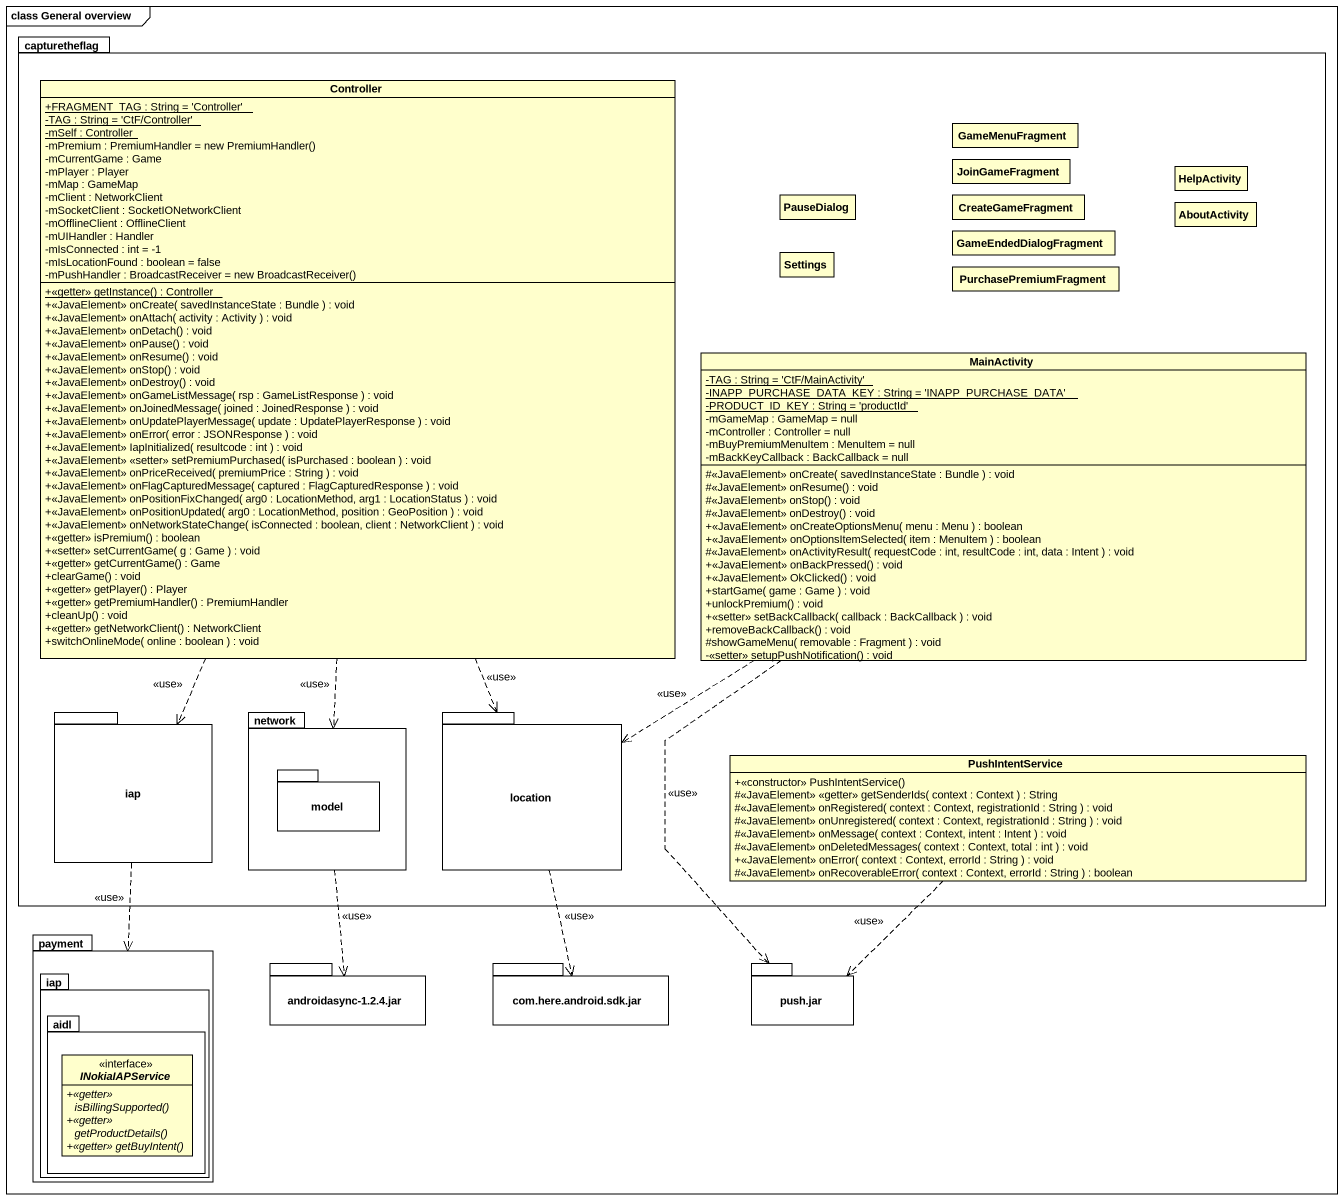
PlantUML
@startuml
mainframe class General overview
hide circle
hide empty members
skinparam classAttributeIconSize 0
package capturetheflag {
  class Controller {
    {static} +FRAGMENT_TAG : String = 'Controller'
    {static} -TAG : String = 'CtF/Controller'
    {static} -mSelf : Controller
    {field} -mPremium : PremiumHandler = new PremiumHandler()
    -mCurrentGame : Game
    -mPlayer : Player
    -mMap : GameMap
    -mClient : NetworkClient
    -mSocketClient : SocketIONetworkClient
    -mOfflineClient : OfflineClient
    -mUIHandler : Handler
    -mIsConnected : int = -1
    -mIsLocationFound : boolean = false
    {field} -mPushHandler : BroadcastReceiver = new BroadcastReceiver()
    {static} +<<getter>> getInstance() : Controller
    +<<JavaElement>> onCreate( savedInstanceState : Bundle ) : void
    +<<JavaElement>> onAttach( activity : Activity ) : void
    +<<JavaElement>> onDetach() : void
    +<<JavaElement>> onPause() : void
    +<<JavaElement>> onResume() : void
    +<<JavaElement>> onStop() : void
    +<<JavaElement>> onDestroy() : void
    +<<JavaElement>> onGameListMessage( rsp : GameListResponse ) : void
    +<<JavaElement>> onJoinedMessage( joined : JoinedResponse ) : void
    +<<JavaElement>> onUpdatePlayerMessage( update : UpdatePlayerResponse ) : void
    +<<JavaElement>> onError( error : JSONResponse ) : void
    +<<JavaElement>> IapInitialized( resultcode : int ) : void
    +<<JavaElement>> <<setter>> setPremiumPurchased( isPurchased : boolean ) : void
    +<<JavaElement>> onPriceReceived( premiumPrice : String ) : void
    +<<JavaElement>> onFlagCapturedMessage( captured : FlagCapturedResponse ) : void
    +<<JavaElement>> onPositionFixChanged( arg0 : LocationMethod, arg1 : LocationStatus ) : void
    +<<JavaElement>> onPositionUpdated( arg0 : LocationMethod, position : GeoPosition ) : void
    +<<JavaElement>> onNetworkStateChange( isConnected : boolean, client : NetworkClient ) : void
    +<<getter>> isPremium() : boolean
    +<<setter>> setCurrentGame( g : Game ) : void
    +<<getter>> getCurrentGame() : Game
    +clearGame() : void
    +<<getter>> getPlayer() : Player
    +<<getter>> getPremiumHandler() : PremiumHandler
    +cleanUp() : void
    +<<getter>> getNetworkClient() : NetworkClient
    +switchOnlineMode( online : boolean ) : void
  }
  class GameMenuFragment
  class JoinGameFragment
  class HelpActivity
  class PauseDialog
  class CreateGameFragment
  class AboutActivity
  class Settings
  class GameEndedDialogFragment
  class PurchasePremiumFragment
  class MainActivity {
    {static} -TAG : String = 'CtF/MainActivity'
    {static} -INAPP_PURCHASE_DATA_KEY : String = 'INAPP_PURCHASE_DATA'
    {static} -PRODUCT_ID_KEY : String = 'productId'
    -mGameMap : GameMap = null
    -mController : Controller = null
    -mBuyPremiumMenuItem : MenuItem = null
    -mBackKeyCallback : BackCallback = null
    #<<JavaElement>> onCreate( savedInstanceState : Bundle ) : void
    #<<JavaElement>> onResume() : void
    #<<JavaElement>> onStop() : void
    #<<JavaElement>> onDestroy() : void
    +<<JavaElement>> onCreateOptionsMenu( menu : Menu ) : boolean
    +<<JavaElement>> onOptionsItemSelected( item : MenuItem ) : boolean
    #<<JavaElement>> onActivityResult( requestCode : int, resultCode : int, data : Intent ) : void
    +<<JavaElement>> onBackPressed() : void
    +<<JavaElement>> OkClicked() : void
    +startGame( game : Game ) : void
    +unlockPremium() : void
    +<<setter>> setBackCallback( callback : BackCallback ) : void
    +removeBackCallback() : void
    #showGameMenu( removable : Fragment ) : void
    -<<setter>> setupPushNotification() : void
  }
  package iap {
  }
  package "network" as network_ {
    package model {
    }
  }
  package location {
  }
  class PushIntentService {
    +<<constructor>> PushIntentService()
    #<<JavaElement>> <<getter>> getSenderIds( context : Context ) : String
    #<<JavaElement>> onRegistered( context : Context, registrationId : String ) : void
    #<<JavaElement>> onUnregistered( context : Context, registrationId : String ) : void
    #<<JavaElement>> onMessage( context : Context, intent : Intent ) : void
    #<<JavaElement>> onDeletedMessages( context : Context, total : int ) : void
    +<<JavaElement>> onError( context : Context, errorId : String ) : void
    #<<JavaElement>> onRecoverableError( context : Context, errorId : String ) : boolean
  }
}
package payment {
  package "iap" as iap_2 {
    package aidl {
      interface INokiaIAPService {
        {abstract} +<<getter>> isBillingSupported()
        {abstract} +<<getter>> getProductDetails()
        {abstract} +<<getter>> getBuyIntent()
      }
    }
  }
}
package "androidasync-1.2.4.jar" as androidasync_1_2_4_jar {
}
package "com.here.android.sdk.jar" as com_here_android_sdk_jar {
}
package "push.jar" as push_jar {
}
Controller ..> iap : <<use>>
Controller ..> network_ : <<use>>
Controller ..> location : <<use>>
MainActivity ..> location : <<use>>
MainActivity ..> push_jar : <<use>>
iap ..> payment : <<use>>
network_ ..> androidasync_1_2_4_jar : <<use>>
location ..> com_here_android_sdk_jar : <<use>>
PushIntentService ..> push_jar : <<use>>
@enduml
